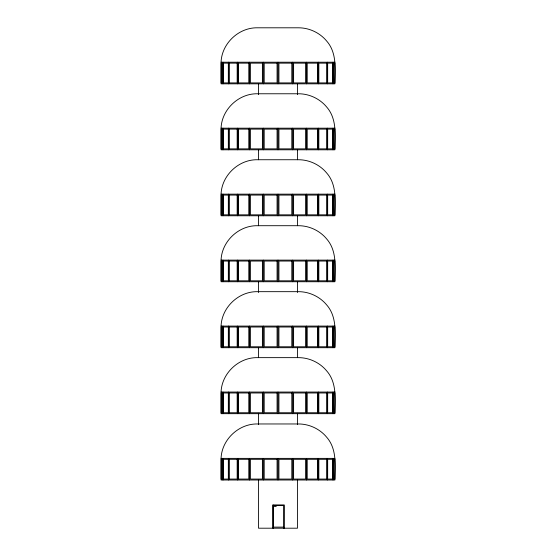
<?xml version="1.0" encoding="UTF-8"?>
<svg xmlns="http://www.w3.org/2000/svg" width="556" height="556" viewBox="0 0 556 556"><rect width="100%" height="100%" fill="white"/><g stroke="black" fill="none" stroke-linecap="round" stroke-linejoin="round"><path stroke-width="0.83" d="M221.066 62.209C221.74 43.486 238.691 27.439 257.421 27.8L298.579 27.8C309.344 27.807 319.909 32.811 326.74 41.13C337.026 52.869 335.164 69.465 334.934 83.831L221.066 83.831L221.066 62.209L334.934 62.209M221.066 128.179C221.74 109.456 238.691 93.408 257.421 93.769L298.579 93.769C309.344 93.776 319.909 98.78 326.74 107.099C337.026 118.838 335.164 135.435 334.934 149.8L221.066 149.8L221.066 128.179L334.934 128.179M221.066 194.148C221.74 175.418 238.691 159.377 257.421 159.739L298.579 159.739C309.344 159.746 319.909 164.75 326.74 173.069C337.026 184.807 335.164 201.404 334.934 215.77L221.066 215.77L221.066 194.148L334.934 194.148M221.066 260.118C221.74 241.387 238.691 225.347 257.421 225.708L298.579 225.708C309.344 225.715 319.909 230.712 326.74 239.038C337.026 250.777 335.164 267.373 334.934 281.739L221.066 281.739L221.066 260.118L334.934 260.118M221.066 326.08C221.74 307.357 238.691 291.316 257.421 291.671L298.579 291.671C309.344 291.685 319.909 296.682 326.74 305.001C337.026 316.739 335.164 333.336 334.934 347.708L221.066 347.708L221.066 326.08L334.934 326.08M221.066 392.049C221.74 373.326 238.691 357.286 257.421 357.64L298.579 357.64C309.344 357.654 319.909 362.651 326.74 370.97C337.026 382.709 335.164 399.305 334.934 413.678L221.066 413.678L221.066 392.049L334.934 392.049M221.066 458.373C221.74 439.65 238.691 423.609 257.421 423.964L298.579 423.964C309.344 423.978 319.909 428.975 326.74 437.294C337.026 449.033 335.164 465.629 334.934 480.002L221.066 480.002L221.066 458.373L334.934 458.373M272.996 504.931L272.996 528.2L272.954 504.931L284.255 504.931L284.22 528.2M273.434 506.488L276.144 506.488L276.144 505.404M273.434 527.116L283.741 527.116M332.995 62.209L332.995 83.831M332.995 128.179L332.995 149.8M332.995 194.148L332.995 215.77M332.995 260.118L332.995 281.739M332.995 326.08L332.995 347.708M332.995 392.049L332.995 413.678M332.995 458.373L332.995 480.002M327.303 62.209L327.303 83.831M327.303 128.179L327.303 149.8M327.303 194.148L327.303 215.77M327.303 260.118L327.303 281.739M327.303 326.08L327.303 347.708M327.303 392.049L327.303 413.678M327.303 458.373L327.303 480.002M318.261 62.209L318.261 83.831M318.261 128.179L318.261 149.8M318.261 194.148L318.261 215.77M318.261 260.118L318.261 281.739M318.261 326.08L318.261 347.708M318.261 392.049L318.261 413.678M318.261 458.373L318.261 480.002M306.467 62.209L306.467 83.831M306.467 128.179L306.467 149.8M306.467 194.148L306.467 215.77M306.467 260.118L306.467 281.739M306.467 326.08L306.467 347.708M306.467 392.049L306.467 413.678M306.467 458.373L306.467 480.002M297.488 83.435L297.488 94.638M297.488 149.404L297.488 159.739M297.488 215.374L297.488 225.708M297.488 281.343L297.488 292.539M297.488 347.312L297.488 357.647M297.488 413.282L297.488 424.478M297.488 479.738L297.488 528.2L258.512 528.2L258.512 479.738M292.734 62.209L292.734 83.831M292.734 128.179L292.734 149.8M292.734 194.148L292.734 215.77M292.734 260.118L292.734 281.739M292.734 326.08L292.734 347.708M292.734 392.049L292.734 413.678M292.734 458.373L292.734 480.002M283.741 528.2L283.741 505.404L273.434 505.404L273.434 528.2M278 62.209L278 83.831M278 128.179L278 149.8M278 194.148L278 215.77M278 260.118L278 281.739M278 326.08L278 347.708M278 392.049L278 413.678M278 458.373L278 480.002M263.266 62.209L263.266 83.831M263.266 128.179L263.266 149.8M263.266 194.148L263.266 215.77M263.266 260.118L263.266 281.739M263.266 326.08L263.266 347.708M263.266 392.049L263.266 413.678M263.266 458.373L263.266 480.002M258.512 83.435L258.512 94.638M258.512 149.404L258.512 159.739M258.512 215.374L258.512 225.708M258.512 281.343L258.512 292.539M258.512 347.312L258.512 357.647M258.512 413.282L258.512 424.478M249.533 62.209L249.533 83.831M249.533 128.179L249.533 149.8M249.533 194.148L249.533 215.77M249.533 260.118L249.533 281.739M249.533 326.08L249.533 347.708M249.533 392.049L249.533 413.678M249.533 458.373L249.533 480.002M237.739 62.209L237.739 83.831M237.739 128.179L237.739 149.8M237.739 194.148L237.739 215.77M237.739 260.118L237.739 281.739M237.739 326.08L237.739 347.708M237.739 392.049L237.739 413.678M237.739 458.373L237.739 480.002M228.697 62.209L228.697 83.831M228.697 128.179L228.697 149.8M228.697 194.148L228.697 215.77M228.697 260.118L228.697 281.739M228.697 326.08L228.697 347.708M228.697 392.049L228.697 413.678M228.697 458.373L228.697 480.002M223.005 62.209L223.005 83.831M223.005 128.179L223.005 149.8M223.005 194.148L223.005 215.77M223.005 260.118L223.005 281.739M223.005 326.08L223.005 347.708M223.005 392.049L223.005 413.678M223.005 458.373L223.005 480.002M222.886 63.148L221.191 63.148L221.191 82.9L222.886 82.9L222.886 63.148M228.335 63.148L223.366 63.148L223.366 82.9L228.335 82.9L228.335 63.148M237.169 63.148L229.267 63.148L229.267 82.9L237.169 82.9L237.169 63.148M248.789 63.148L238.482 63.148L238.482 82.9L248.789 82.9L248.789 63.148M262.397 63.148L250.402 63.148L250.402 82.9L262.397 82.9L262.397 63.148M277.069 63.148L264.197 63.148L264.197 82.9L277.069 82.9L277.069 63.148M291.803 63.148L278.931 63.148L278.931 82.9L291.803 82.9L291.803 63.148M305.598 63.148L293.603 63.148L293.603 82.9L305.598 82.9L305.598 63.148M317.518 63.148L307.211 63.148L307.211 82.9L317.518 82.9L317.518 63.148M326.733 63.148L318.831 63.148L318.831 82.9L326.733 82.9L326.733 63.148M332.634 63.148L327.665 63.148L327.665 82.9L332.634 82.9L332.634 63.148M334.809 63.148L333.113 63.148L333.113 82.9L334.809 82.9L334.809 63.148M222.886 129.117L221.191 129.117L221.191 148.862L222.886 148.862L222.886 129.117M228.335 129.117L223.366 129.117L223.366 148.862L228.335 148.862L228.335 129.117M237.169 129.117L229.267 129.117L229.267 148.862L237.169 148.862L237.169 129.117M248.789 129.117L238.482 129.117L238.482 148.862L248.789 148.862L248.789 129.117M262.397 129.117L250.402 129.117L250.402 148.862L262.397 148.862L262.397 129.117M277.069 129.117L264.197 129.117L264.197 148.862L277.069 148.862L277.069 129.117M291.803 129.117L278.931 129.117L278.931 148.862L291.803 148.862L291.803 129.117M305.598 129.117L293.603 129.117L293.603 148.862L305.598 148.862L305.598 129.117M317.518 129.117L307.211 129.117L307.211 148.862L317.518 148.862L317.518 129.117M326.733 129.117L318.831 129.117L318.831 148.862L326.733 148.862L326.733 129.117M332.634 129.117L327.665 129.117L327.665 148.862L332.634 148.862L332.634 129.117M334.809 129.117L333.113 129.117L333.113 148.862L334.809 148.862L334.809 129.117M222.886 195.086L221.191 195.086L221.191 214.831L222.886 214.831L222.886 195.086M228.335 195.086L223.366 195.086L223.366 214.831L228.335 214.831L228.335 195.086M237.169 195.086L229.267 195.086L229.267 214.831L237.169 214.831L237.169 195.086M248.789 195.086L238.482 195.086L238.482 214.831L248.789 214.831L248.789 195.086M262.397 195.086L250.402 195.086L250.402 214.831L262.397 214.831L262.397 195.086M277.069 195.086L264.197 195.086L264.197 214.831L277.069 214.831L277.069 195.086M291.803 195.086L278.931 195.086L278.931 214.831L291.803 214.831L291.803 195.086M305.598 195.086L293.603 195.086L293.603 214.831L305.598 214.831L305.598 195.086M317.518 195.086L307.211 195.086L307.211 214.831L317.518 214.831L317.518 195.086M326.733 195.086L318.831 195.086L318.831 214.831L326.733 214.831L326.733 195.086M332.634 195.086L327.665 195.086L327.665 214.831L332.634 214.831L332.634 195.086M334.809 195.086L333.113 195.086L333.113 214.831L334.809 214.831L334.809 195.086M222.886 261.049L221.191 261.049L221.191 280.801L222.886 280.801L222.886 261.049M228.335 261.049L223.366 261.049L223.366 280.801L228.335 280.801L228.335 261.049M237.169 261.049L229.267 261.049L229.267 280.801L237.169 280.801L237.169 261.049M248.789 261.049L238.482 261.049L238.482 280.801L248.789 280.801L248.789 261.049M262.397 261.049L250.402 261.049L250.402 280.801L262.397 280.801L262.397 261.049M277.069 261.049L264.197 261.049L264.197 280.801L277.069 280.801L277.069 261.049M291.803 261.049L278.931 261.049L278.931 280.801L291.803 280.801L291.803 261.049M305.598 261.049L293.603 261.049L293.603 280.801L305.598 280.801L305.598 261.049M317.518 261.049L307.211 261.049L307.211 280.801L317.518 280.801L317.518 261.049M326.733 261.049L318.831 261.049L318.831 280.801L326.733 280.801L326.733 261.049M332.634 261.049L327.665 261.049L327.665 280.801L332.634 280.801L332.634 261.049M334.809 261.049L333.113 261.049L333.113 280.801L334.809 280.801L334.809 261.049M222.886 327.018L221.191 327.018L221.191 346.77L222.886 346.77L222.886 327.018M228.335 327.018L223.366 327.018L223.366 346.77L228.335 346.77L228.335 327.018M237.169 327.018L229.267 327.018L229.267 346.77L237.169 346.77L237.169 327.018M248.789 327.018L238.482 327.018L238.482 346.77L248.789 346.77L248.789 327.018M262.397 327.018L250.402 327.018L250.402 346.77L262.397 346.77L262.397 327.018M277.069 327.018L264.197 327.018L264.197 346.77L277.069 346.77L277.069 327.018M291.803 327.018L278.931 327.018L278.931 346.77L291.803 346.77L291.803 327.018M305.598 327.018L293.603 327.018L293.603 346.77L305.598 346.77L305.598 327.018M317.518 327.018L307.211 327.018L307.211 346.77L317.518 346.77L317.518 327.018M326.733 327.018L318.831 327.018L318.831 346.77L326.733 346.77L326.733 327.018M332.634 327.018L327.665 327.018L327.665 346.77L332.634 346.77L332.634 327.018M334.809 327.018L333.113 327.018L333.113 346.77L334.809 346.77L334.809 327.018M222.886 392.988L221.191 392.988L221.191 412.74L222.886 412.74L222.886 392.988M228.335 392.988L223.366 392.988L223.366 412.74L228.335 412.74L228.335 392.988M237.169 392.988L229.267 392.988L229.267 412.74L237.169 412.74L237.169 392.988M248.789 392.988L238.482 392.988L238.482 412.74L248.789 412.74L248.789 392.988M262.397 392.988L250.402 392.988L250.402 412.74L262.397 412.74L262.397 392.988M277.069 392.988L264.197 392.988L264.197 412.74L277.069 412.74L277.069 392.988M291.803 392.988L278.931 392.988L278.931 412.74L291.803 412.74L291.803 392.988M305.598 392.988L293.603 392.988L293.603 412.74L305.598 412.74L305.598 392.988M317.518 392.988L307.211 392.988L307.211 412.74L317.518 412.74L317.518 392.988M326.733 392.988L318.831 392.988L318.831 412.74L326.733 412.74L326.733 392.988M332.634 392.988L327.665 392.988L327.665 412.74L332.634 412.74L332.634 392.988M334.809 392.988L333.113 392.988L333.113 412.74L334.809 412.74L334.809 392.988M222.886 459.312L221.191 459.312L221.191 479.063L222.886 479.063L222.886 459.312M228.335 459.312L223.366 459.312L223.366 479.063L228.335 479.063L228.335 459.312M237.169 459.312L229.267 459.312L229.267 479.063L237.169 479.063L237.169 459.312M248.789 459.312L238.482 459.312L238.482 479.063L248.789 479.063L248.789 459.312M262.397 459.312L250.402 459.312L250.402 479.063L262.397 479.063L262.397 459.312M277.069 459.312L264.197 459.312L264.197 479.063L277.069 479.063L277.069 459.312M291.803 459.312L278.931 459.312L278.931 479.063L291.803 479.063L291.803 459.312M305.598 459.312L293.603 459.312L293.603 479.063L305.598 479.063L305.598 459.312M317.518 459.312L307.211 459.312L307.211 479.063L317.518 479.063L317.518 459.312M326.733 459.312L318.831 459.312L318.831 479.063L326.733 479.063L326.733 459.312M332.634 459.312L327.665 459.312L327.665 479.063L332.634 479.063L332.634 459.312M334.809 459.312L333.113 459.312L333.113 479.063L334.809 479.063L334.809 459.312"/></g></svg>
